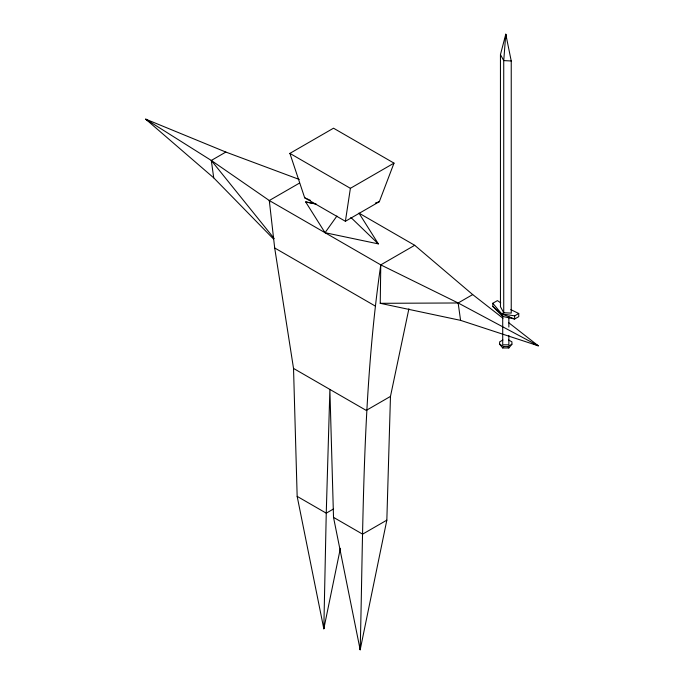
<?xml version="1.0" encoding="UTF-8"?>
<svg xmlns="http://www.w3.org/2000/svg" width="684" height="684" viewBox="0 0 684 684"><rect width="100%" height="100%" fill="white"/><g stroke="black" fill="none" stroke-linecap="round" stroke-linejoin="round"><path stroke-width="1.03" d="M508.87 322.831L538.308 345.822L460.58 320.36L380.236 303.311L380.774 264.879L414.709 245.291L472.695 294.582L502.979 318.231M299.259 179.447L225.848 152.062L145.692 119.144L211.305 160.458L269.291 200.515L274.686 247.967L293.53 368.428L297.164 496.37L323.823 628.81L326.251 513.162L329.885 389.418L333.518 517.361L360.177 649.8L386.836 520.156L390.47 396.412L408.904 308.766M299.558 183.047L269.291 200.515L380.774 264.879C362.221 392.325 363.409 521.353 360.177 649.8L360.109 645.559M345.394 221.283L350.388 188.314L394.01 163.125L333.518 128.199L289.896 153.387L304.679 197.779L345.394 221.283L379.321 201.695L394.01 163.125M340.375 548.311L323.823 628.81L323.771 625.629M506.134 38.381L505.784 34.2L503.732 60.594L503.732 312.716L500.449 306.731L500.449 54.609L505.784 34.2L511.239 60.987L511.239 313.11L503.732 312.716L501.688 313.896L492.813 306.406L492.813 303.26L497.422 300.601L500.739 302.884M316.085 203.926L305.645 201.917L325.037 232.697L336.913 216.041M502.911 339.974L499.636 341.863L499.636 344.232L502.714 347.968L503.732 346.591L507.827 346.591L511.923 344.232L511.923 341.863L508.648 339.974M502.714 347.968L508.853 347.968L511.923 344.232M273.617 239.118L213.724 177.849L211.305 160.458L225.848 152.062M380.236 303.311L458.152 302.978L472.695 294.582M492.813 303.26L501.688 313.896L514.65 315.863L518.746 313.503L518.746 316.649L514.65 319.018L502.714 316.453L492.813 306.406M390.47 396.412L366.239 410.409L293.53 368.428M333.424 509.016L326.251 513.162L297.164 496.37M386.836 520.156L362.597 534.153L333.518 517.361M375.371 203.054L379.321 201.695M511.239 60.987L503.732 60.594L500.449 54.609M305.645 201.917L315.059 203.892M325.037 232.697L378.355 243.889L358.963 213.109L414.709 245.291M304.679 197.779L310.425 200.352M533.452 343.607L538.308 345.822L458.152 302.978L380.774 264.879M510.76 309.604L518.746 313.503M289.896 153.387L350.388 188.314M499.636 344.232L503.732 346.591M274.686 247.967L375.388 306.116M149.18 121.53L145.692 119.144L213.724 177.849M350.858 217.435L378.355 243.889M211.305 160.458L274.181 238.528M507.827 346.591L508.853 347.968M502.714 316.453L501.688 313.896L514.65 319.018L514.65 315.863M269.291 200.515L269.77 202.592M458.152 302.978L460.58 320.36M508.853 316.615L508.853 327.063M508.853 335.416L508.853 344.822L502.714 344.822L502.714 315.162"/></g></svg>
